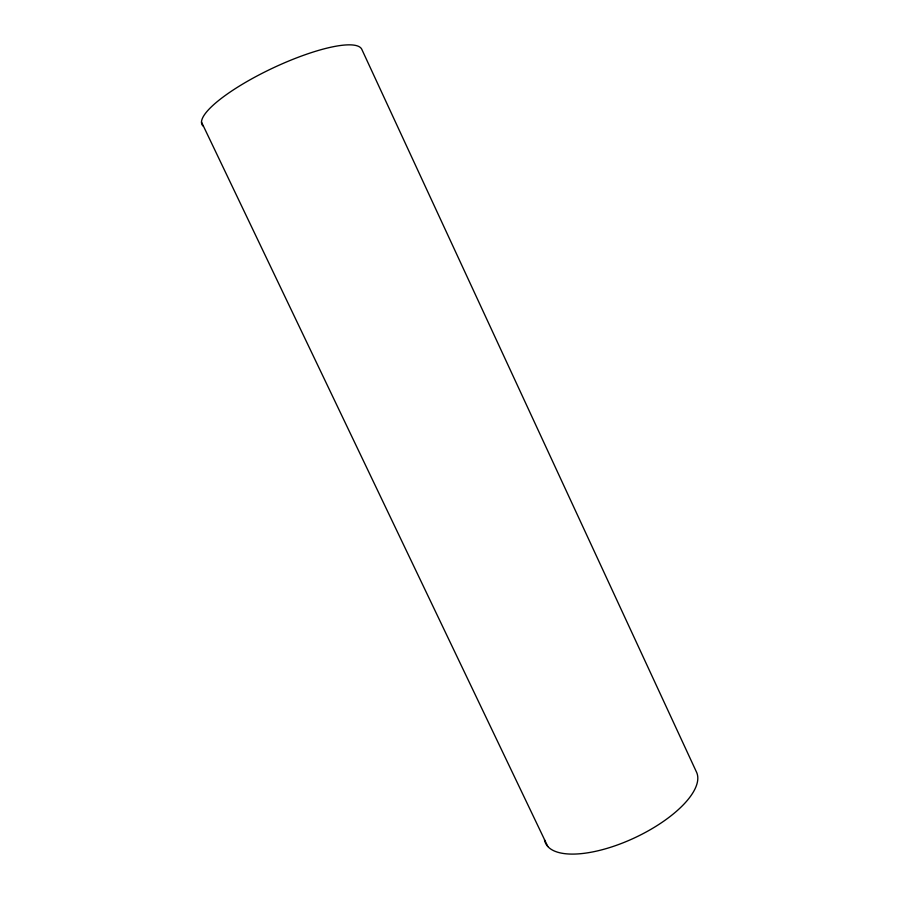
<?xml version="1.0" encoding="UTF-8"?>
<svg xmlns="http://www.w3.org/2000/svg" width="899" height="899" viewBox="0 0 899 899"><rect width="100%" height="100%" fill="white"/><g stroke="black" fill="none" stroke-linecap="round" stroke-linejoin="round"><path stroke-width="1.35" d="M201.5 122.084L547.783 846.476M544.468 839.801A83.427 33.151 -25.2 0 0 630.851 839.554A83.427 33.151 -25.2 0 0 696.613 772.331L361.769 49.265A88.316 20.958 -25.2 0 0 269.599 69.605A88.316 20.958 -25.2 0 0 202.96 125.95"/></g></svg>
